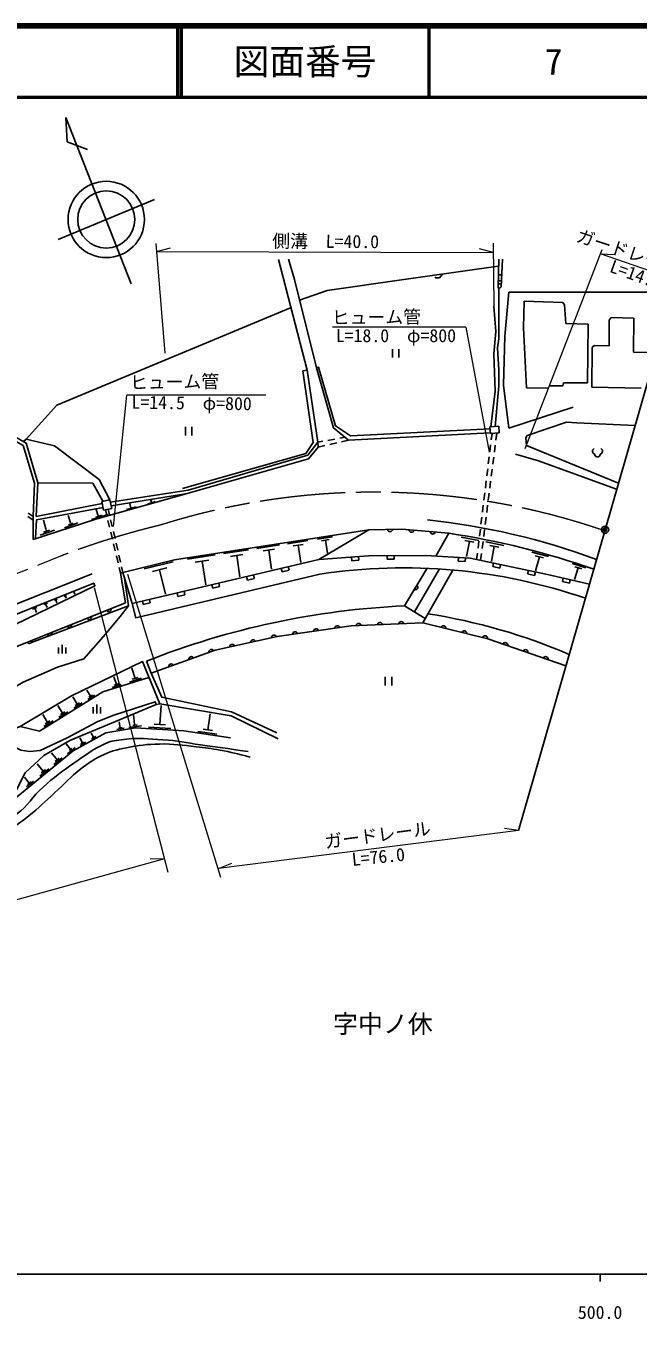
# Model space of a CAD drawing. Units: millimetres, scale not verified. Extents: x 40000 to 680000, y 20000 to 380000.
# Drawn here: x 487475 to 573338, y 198715 to 380000 of the extents above; entities that cross this region are included whole.
import ezdxf
from ezdxf.enums import TextEntityAlignment as Align

# ---------------------------------------------------------------- set-up
doc = ezdxf.new("R2010")
doc.units = ezdxf.units.MM
doc.header["$LTSCALE"] = 1000
doc.header["$PDMODE"] = 32
doc.header["$PDSIZE"] = 500
doc.linetypes.add('CHAIN', pattern=[18.5, 12, -1.5, 3.5, -1.5])
for name, color, linetype, lineweight in [('M-BGD', 7, 'Continuous', 25), ('M-BMK', 2, 'CHAIN', 13), ('M-BMK-SRVR', 3, 'Continuous', 25), ('M-STR-HTXT', 7, 'Continuous', 13), ('M-TTL', 2, 'Continuous', 140), ('M-TTL-BAND', 7, 'Continuous', 25), ('M-TTL-LINE', 7, 'Continuous', 50)]:
    doc.layers.add(name, color=color, linetype=linetype, lineweight=lineweight)
for name, color, linetype in [('M-BMK-HTXT', 7, 'Continuous'), ('M-OTRS', 6, 'Continuous'), ('M-TTL-TXT', 7, 'Continuous')]:
    doc.layers.add(name, color=color, linetype=linetype)
doc.styles.add('ＭＳ ゴシック', font='')
doc.styles.get('ＭＳ ゴシック').set_extended_font_data('MS Gothic')

msp = doc.modelspace()

# ---------------------------------------------------------------- linework, layer by layer
at = {"layer": 'M-BGD'}
for p, q in [((502228, 343844), (493059, 367176)), ((493059, 367176), (493276, 363738)), ((493276, 363738), (496127, 362653)), ((491993, 350073), (505496, 355650)), ((522885, 347232), (526904, 331742)), ((524325, 347317), (525171, 344438)), ((553704, 346301), (543459, 344862)), ((553789, 347317), (553704, 343338)), ((554297, 347317), (554127, 343422)), ((543459, 344862), (540496, 344438)), ((544814, 344777), (544983, 344692)), ((544983, 344692), (545491, 344692)), ((545491, 344692), (545915, 345200)), ((553704, 345116), (554212, 345116)), ((525171, 344438), (528219, 332077)), ((529743, 342914), (525849, 341560)), ((540496, 344438), (529743, 342914)), ((553704, 344269), (554127, 344269)), ((553704, 343846), (554127, 343846)), ((553704, 343338), (553789, 343168)), ((554127, 343422), (553789, 343168)), ((553789, 343168), (553789, 340205)), ((555228, 342660), (554635, 336480)), ((578288, 342688), (555228, 342660)), ((557345, 341390), (557260, 337665)), ((562763, 341221), (557345, 341390)), ((563017, 340882), (562763, 341221)), ((563187, 338258), (563017, 340882)), ((524579, 340459), (491813, 326828)), ((553111, 340713), (553365, 337157)), ((553789, 340205), (553789, 336141)), ((569537, 339104), (569283, 338766)), ((572754, 339020), (569537, 339104)), ((572669, 334278), (572754, 339020)), ((557260, 337665), (557175, 337580)), ((557260, 337665), (557683, 329283)), ((566319, 338173), (563187, 338258)), ((566235, 329960), (566319, 338173)), ((569283, 338766), (569283, 335125)), ((553365, 337157), (553111, 334024)), ((553789, 336141), (553619, 334871)), ((554635, 336480), (554466, 329622)), ((538877, 334704), (538877, 333504)), ((539777, 333504), (539777, 334704)), ((553111, 334024), (553281, 328775)), ((553619, 334871), (553789, 331738)), ((566912, 334871), (566827, 329368)), ((566997, 335040), (566912, 334871)), ((567251, 335210), (566997, 335040)), ((569283, 335125), (567251, 335210)), ((575846, 334197), (572669, 334278)), ((526331, 331666), (527757, 321615)), ((553789, 331738), (553789, 329537)), ((562763, 329537), (562848, 329960)), ((562848, 329960), (566235, 329960)), ((553281, 328775), (552687, 323805)), ((553789, 329537), (553294, 323848)), ((554466, 329622), (555228, 323610)), ((557683, 329283), (560731, 329198)), ((560901, 329537), (562763, 329537)), ((566827, 329368), (573770, 329198)), ((564203, 326574), (555228, 323610)), ((509849, 323802), (509849, 322602)), ((510749, 322602), (510749, 323802)), ((552610, 322962), (532718, 321934)), ((553783, 323882), (552552, 323796)), ((552552, 323796), (552618, 322860)), ((552618, 322860), (553848, 322946)), ((552850, 322877), (552739, 321967)), ((553511, 322923), (553385, 321925)), ((553848, 322946), (553783, 323882)), ((563271, 324457), (557768, 322594)), ((528417, 321637), (529131, 321771)), ((528455, 320939), (529418, 321164)), ((529819, 321901), (530802, 322087)), ((530100, 321323), (531074, 321550)), ((531490, 322217), (532204, 322352)), ((531755, 321709), (532718, 321934)), ((552654, 321272), (552533, 320279)), ((553297, 321230), (553172, 320238)), ((557768, 322594), (557599, 322256)), ((557599, 322256), (557683, 321155)), ((557683, 321155), (570577, 315877)), ((552448, 319585), (552327, 318592)), ((553084, 319544), (552958, 318552)), ((556159, 319970), (559377, 319038)), ((552242, 317897), (552121, 316904)), ((552871, 317857), (552745, 316865)), ((559377, 319038), (570299, 315059)), ((552036, 316210), (551915, 315217)), ((552657, 316171), (552532, 315179)), ((499428, 312743), (509849, 314392)), ((551830, 314522), (551709, 313529)), ((552444, 314484), (552319, 313492)), ((498110, 313333), (499241, 313584)), ((498386, 312091), (498110, 313333)), ((499517, 312342), (498386, 312091)), ((498823, 311364), (498635, 312146)), ((499206, 311459), (499025, 312233)), ((499241, 313584), (499517, 312342)), ((503002, 312577), (501600, 312207)), ((502199, 312449), (502046, 313029)), ((505072, 313239), (505008, 313519)), ((551624, 312835), (551503, 311842)), ((552231, 312798), (552105, 311805)), ((488512, 310700), (487746, 311226)), ((488513, 311217), (487807, 311700)), ((488513, 311217), (488507, 308013)), ((494743, 310339), (492894, 309637)), ((493716, 310330), (493410, 311352)), ((494108, 310301), (493439, 310053)), ((499003, 311510), (496672, 310784)), ((498130, 311427), (497270, 311147)), ((499221, 309711), (498987, 310683)), ((499591, 309803), (499364, 310777)), ((551418, 311147), (551297, 310155)), ((552017, 311111), (551892, 310119)), ((491490, 309317), (489493, 308629)), ((490783, 309317), (489970, 309030)), ((499618, 308058), (499384, 309030)), ((499977, 308148), (499750, 309122)), ((528378, 308058), (530491, 308385)), ((546808, 308866), (544957, 305668)), ((548501, 308346), (551004, 307858)), ((551212, 309460), (551091, 308467)), ((551804, 309424), (551679, 308432)), ((500015, 306405), (499781, 307377)), ((500362, 306492), (500135, 307466)), ((515207, 306018), (518714, 306561)), ((519876, 306741), (523036, 307231)), ((520739, 306389), (522320, 306634)), ((521529, 306512), (521946, 303825)), ((524185, 307408), (527025, 307848)), ((524961, 307092), (526381, 307312)), ((525671, 307202), (526045, 304787)), ((528955, 307823), (530011, 307986)), ((529483, 307904), (529761, 306108)), ((549054, 307848), (550305, 307605)), ((549679, 307727), (549265, 305599)), ((551006, 307772), (550885, 306780)), ((551591, 307738), (551465, 306746)), ((551992, 307666), (554482, 307181)), ((552541, 307171), (553787, 306929)), ((553164, 307050), (552752, 304933)), ((500412, 304752), (500178, 305724)), ((500748, 304836), (500521, 305810)), ((504063, 303898), (508112, 304857)), ((510148, 305235), (514031, 305836)), ((511209, 304802), (513150, 305103)), ((512179, 304953), (512691, 301652)), ((516165, 305628), (517919, 305899)), ((517042, 305764), (517504, 302782)), ((533141, 305524), (533179, 305025)), ((533179, 305025), (534176, 305101)), ((534176, 305101), (534138, 305600)), ((538134, 305722), (538137, 305222)), ((538137, 305222), (539137, 305228)), ((539137, 305228), (539134, 305728)), ((548125, 305471), (548094, 304972)), ((548094, 304972), (549092, 304910)), ((549092, 304910), (549123, 305409)), ((550800, 306085), (550689, 305175)), ((551378, 306051), (551251, 305053)), ((553051, 304685), (552948, 304196)), ((558428, 306236), (560755, 305601)), ((558915, 305728), (560078, 305411)), ((559496, 305569), (558957, 303591)), ((564083, 304634), (565992, 304006)), ((496786, 303171), (428988, 276210)), ((500764, 303289), (500576, 304071)), ((501087, 303381), (500906, 304155)), ((505219, 303530), (507244, 304010)), ((506231, 303770), (507046, 300328)), ((518430, 302795), (518544, 302308)), ((519517, 302537), (519403, 303023)), ((523297, 303938), (523412, 303451)), ((523412, 303451), (524385, 303679)), ((524385, 303679), (524271, 304166)), ((540588, 298703), (543730, 303962)), ((541992, 297852), (545478, 303867)), ((543132, 296322), (547371, 303721)), ((552948, 304196), (553927, 303990)), ((553927, 303990), (554030, 304480)), ((557944, 303658), (557842, 303169)), ((557842, 303169), (558820, 302964)), ((558820, 302964), (558923, 303453)), ((564943, 304034), (564409, 302411)), ((564466, 304191), (565420, 303877)), ((513562, 301652), (513676, 301165)), ((513676, 301165), (514650, 301394)), ((514650, 301394), (514535, 301881)), ((518544, 302308), (519517, 302537)), ((562829, 302593), (562718, 302106)), ((562718, 302106), (563693, 301883)), ((563693, 301883), (563804, 302371)), ((482415, 291512), (501468, 299141)), ((491473, 299466), (491877, 299629)), ((491675, 299547), (491837, 299144)), ((492850, 300019), (493164, 300145)), ((493007, 300082), (493133, 299768)), ((494134, 300535), (494364, 300628)), ((494249, 300581), (494342, 300351)), ((503827, 299366), (503941, 298880)), ((504914, 299108), (504800, 299595)), ((508694, 300509), (508809, 300022)), ((508809, 300022), (509782, 300251)), ((509782, 300251), (509668, 300738)), ((501888, 298711), (488279, 293581)), ((488415, 298238), (489018, 298480)), ((488717, 298359), (488959, 297756)), ((489998, 298874), (490497, 299074)), ((490248, 298974), (490448, 298474)), ((503941, 298880), (504914, 299108)), ((540588, 298703), (543488, 296945)), ((492066, 292007), (492066, 292882)), ((492566, 292007), (492566, 293257)), ((493066, 292007), (493066, 292882)), ((505066, 289258), (504415, 290967)), ((500167, 287663), (499833, 288745)), ((503701, 288542), (502021, 288025)), ((502783, 288536), (502344, 289963)), ((503203, 288665), (502364, 288406)), ((537884, 288747), (537884, 287547)), ((538784, 287547), (538784, 288747)), ((496559, 286040), (496028, 286896)), ((500862, 287668), (499589, 287276)), ((500485, 287761), (499849, 287565)), ((492630, 283656), (491973, 284718)), ((494684, 284918), (494052, 285937)), ((495394, 285110), (494196, 284367)), ((494983, 285104), (494384, 284732)), ((497156, 286201), (496149, 285577)), ((496811, 286196), (496307, 285884)), ((497437, 283621), (497437, 284871)), ((506278, 282072), (506443, 284752)), ((490527, 282363), (489846, 283462)), ((493370, 283856), (492122, 283082)), ((492942, 283850), (492318, 283463)), ((496937, 283621), (496937, 284496)), ((497937, 283621), (497937, 284496)), ((502727, 282090), (502574, 283490)), ((513000, 281304), (513336, 283575)), ((491294, 282569), (490001, 281768)), ((490851, 282563), (490204, 282162)), ((501241, 281538), (500233, 281365)), ((500963, 281646), (500459, 281559)), ((500711, 281603), (500564, 282460)), ((503673, 281880), (501905, 281660)), ((502488, 281928), (503062, 282004)), ((507825, 281502), (504673, 281696)), ((507066, 282023), (505490, 282120)), ((514277, 280707), (511606, 281101)), ((513668, 281206), (512333, 281403)), ((493706, 278658), (493124, 279363)), ((495411, 279489), (495032, 280185)), ((495888, 279590), (495069, 279143)), ((495616, 279601), (495207, 279377)), ((496956, 280299), (496653, 280854)), ((497335, 280379), (496683, 280023)), ((497119, 280388), (496792, 280210)), ((491857, 277099), (491054, 278079)), ((492575, 277398), (491421, 276454)), ((494374, 278829), (493294, 277978)), ((493931, 278721), (493587, 278437)), ((489920, 275532), (489067, 276575)), ((490684, 275850), (489458, 274847)), ((490227, 275783), (489614, 275281)), ((492145, 277335), (491568, 276863)), ((487951, 273857), (487276, 274681)), ((488555, 274108), (487585, 273314)), ((488194, 274055), (487709, 273658))]:
    msp.add_line(p, q, dxfattribs=at)
for points in [[(481790, 333173), (481231, 333130), (481561, 327670), (485459, 322095), (487107, 321163), (488684, 315889), (488513, 311217)], [(498175, 313042), (488938, 311236), (489153, 315966), (487505, 321512), (485742, 322544), (482048, 327799), (481790, 333173)], [(532718, 321934), (530610, 323647), (528219, 332077), (528519, 332162), (530910, 323919), (533021, 322533), (552571, 323532)], [(528417, 321637), (526904, 331742), (526331, 331666)], [(487148, 321721), (487518, 322057), (491813, 326828)], [(563271, 324457), (564753, 324346), (572907, 323979)], [(499241, 313584), (497751, 316424), (491495, 321133), (487518, 322057)], [(499317, 313242), (510229, 314908), (526998, 319831), (528417, 321637), (528455, 320939), (527118, 319296), (510073, 314456)], [(527757, 321615), (526738, 320067), (509463, 315147)], [(489153, 315966), (496855, 315920), (498292, 313373)], [(488507, 308013), (497303, 310844), (510073, 314456)], [(488845, 308122), (488948, 310749), (498299, 312482)], [(497602, 311344), (497576, 311440), (497315, 312185)], [(505601, 313316), (505416, 313233), (504575, 312997)], [(490343, 309298), (490267, 309499), (489942, 310702)], [(528564, 305174), (535564, 309373), (508332, 305156), (501087, 303381), (502366, 299024)], [(535564, 309373), (540204, 309428), (546808, 308866)], [(502366, 299024), (528564, 305174), (535529, 305706), (543559, 305754), (549799, 305367), (560634, 303094), (566514, 301752)], [(501468, 299141), (500764, 303289), (501087, 303381)], [(528723, 303162), (502897, 297031), (502366, 299024)], [(407637, 249896), (416500, 256575), (418198, 261283), (420907, 263842), (423895, 264981), (429076, 265991), (435870, 269711), (442153, 273462), (447344, 276042), (451537, 277332), (457277, 278718), (466757, 281201), (474078, 282814), (480753, 284265), (487105, 288006), (491910, 290102), (495619, 291295), (498338, 294337), (500682, 297196), (501888, 298711), (501324, 302572)], [(563221, 290301), (552258, 294097), (543132, 296322), (533095, 295895), (522711, 294411), (514004, 292477), (505066, 289258)], [(522844, 280053), (516266, 283278), (506248, 284987), (503818, 290899), (493865, 286067), (486657, 281810), (489382, 281149), (498282, 286664), (504741, 288654)], [(505066, 289258), (506527, 285890), (516298, 283858), (522651, 280891)], [(486657, 281810), (484194, 280787), (482098, 280889), (486782, 278479), (487967, 278294), (489470, 278434), (493270, 280184), (497570, 282477), (499820, 283366), (505629, 285253), (505734, 284880), (506248, 284987)], [(505734, 284880), (499476, 282233), (493650, 279830), (490010, 277723), (487372, 275273), (486173, 272922), (485819, 271610)], [(485819, 271610), (494096, 278384), (498707, 280900), (502835, 281609), (509639, 281190), (516185, 280222)]]:
    msp.add_lwpolyline(points, dxfattribs=at)
msp.add_lwpolyline([(479464, 292958), (497170, 301493), (496998, 301901), (478762, 294576)], close=True, dxfattribs=at)
for radius in [5351, 4000]:
    msp.add_circle((498750, 352860), radius, dxfattribs=at)
for centre, radius, start, end in [((567360, 320367), 419, 113.44836, 257.2818), ((567641, 319935), 374, 176.52859, 3.47141), ((567922, 320367), 419, 282.7182, 66.55164), ((534232, 216654), 94565, 69.40344, 84.20718), ((538564, 309463), 354, 189.48232, 351.8875), ((541564, 309367), 354, 183.93187, 346.33705), ((544553, 309113), 354, 183.93187, 346.33705), ((530487, 199233), 110842, 70.70268, 81.53259), ((540384, 225523), 78509, 71.003, 98.54149), ((542080, 301306), 354, 247.94236, 50.34754), ((499105, 298253), 354, 210.61811, 13.02328), ((545751, 186122), 112700, 92.62567, 111.51694), ((531359, 216870), 81675, 66.69275, 81.19965), ((493535, 296023), 354, 210.61811, 13.02328), ((496320, 297138), 354, 210.61811, 13.02328), ((531163, 295564), 354, 16.92751, 179.33269), ((534137, 295885), 354, 11.23504, 173.64021), ((537134, 296013), 354, 11.23504, 173.64021), ((540131, 296140), 354, 11.23504, 173.64021), ((546028, 295560), 354, 355.09511, 157.50029), ((487965, 293793), 354, 210.61811, 13.02328), ((490750, 294908), 354, 210.61811, 13.02328), ((519335, 293606), 354, 21.32622, 183.7314), ((522264, 294257), 354, 21.32622, 183.7314), ((525223, 294716), 354, 16.92751, 179.33269), ((528193, 295140), 354, 16.92751, 179.33269), ((548943, 294849), 354, 355.09511, 157.50029), ((551858, 294139), 354, 355.09511, 157.50029), ((513504, 292239), 354, 28.60144, 191.00662), ((516407, 292955), 354, 21.32622, 183.7314), ((554698, 293195), 354, 349.70059, 152.10577), ((557533, 292213), 354, 349.70059, 152.10577), ((507859, 290206), 354, 28.60144, 191.00662), ((510682, 291223), 354, 28.60144, 191.00662), ((560368, 291232), 354, 349.70059, 152.10577)]:
    msp.add_arc(centre, radius, start, end, dxfattribs=at)
for points, knots in [([(427216, 249089), (428682, 248985), (429193, 249009), (430455, 249105), (432745, 249280), (433965, 249856), (436162, 250524), (439510, 251542), (441370, 252194), (444579, 253588), (446553, 254445), (447545, 255169), (449513, 256039), (451282, 256820), (452341, 257096), (454124, 257844), (456735, 258940), (458322, 259318), (460767, 260747), (461714, 261300), (462166, 261734), (463089, 262327), (464689, 263354), (465572, 263983), (467314, 264745), (468581, 265300), (469407, 265278), (470764, 265552), (472762, 265954), (473905, 266044), (475924, 266325), (477118, 266492), (477794, 266536), (478987, 266712), (480188, 266890), (480901, 266839), (482051, 267228), (483791, 267818), (484694, 268403), (486178, 269486), (487855, 270709), (488337, 271910), (489887, 273291), (491482, 274713), (492448, 275434), (494208, 276645), (495849, 277774), (496710, 278542), (498529, 279353), (499518, 279795), (500155, 279847), (501229, 279988), (503343, 280265), (504559, 280054), (506688, 279934), (508769, 279816), (509911, 279506), (511976, 279224), (514585, 278868), (515404, 278750), (518651, 278289)], [0, 0, 0, 0, 1, 1, 1, 2, 2, 2, 3, 3, 3, 4, 4, 4, 5, 5, 5, 6, 6, 6, 7, 7, 7, 8, 8, 8, 9, 9, 9, 10, 10, 10, 11, 11, 11, 12, 12, 12, 13, 13, 13, 14, 14, 14, 15, 15, 15, 16, 16, 16, 17, 17, 17, 18, 18, 18, 19, 19, 19, 20, 20, 20, 20]), ([(518944, 277481), (516959, 278006), (516394, 278169), (514730, 278470), (513417, 278707), (512676, 278818), (511348, 278957), (509355, 279165), (508235, 279378), (506231, 279330), (504413, 279286), (503384, 279181), (501602, 278814), (500139, 278512), (499307, 278289), (497962, 277638), (496803, 277077), (496212, 276637), (495196, 275847), (493657, 274651), (492949, 273797), (491501, 272493), (490096, 271227), (489393, 270416), (487890, 269268), (486587, 268274), (485884, 267617), (484375, 266979), (482886, 266349), (481935, 266327), (480344, 266044), (478583, 265730), (477557, 265817), (475797, 265495), (474228, 265209), (473374, 264931), (471831, 264528), (470364, 264145), (469493, 264069), (468090, 263496), (466025, 262652), (465015, 261864), (463027, 260852), (461616, 260133), (460820, 259743), (459383, 259078), (456629, 257804), (455018, 257242), (452256, 255982), (449422, 254690), (447905, 253813), (445065, 252532), (443300, 251735), (442313, 251274), (440486, 250629), (437783, 249676), (436163, 249477), (433359, 248884), (431800, 248554), (430940, 248176), (429346, 248139), (428819, 248127), (428613, 248112), (427996, 248162)], [0, 0, 0, 0, 1, 1, 1, 2, 2, 2, 3, 3, 3, 4, 4, 4, 5, 5, 5, 6, 6, 6, 7, 7, 7, 8, 8, 8, 9, 9, 9, 10, 10, 10, 11, 11, 11, 12, 12, 12, 13, 13, 13, 14, 14, 14, 15, 15, 15, 16, 16, 16, 17, 17, 17, 18, 18, 18, 19, 19, 19, 20, 20, 20, 21, 21, 21, 21])]:
    msp.add_open_spline(points, degree=3, knots=knots, dxfattribs=at)
at = {"layer": 'M-BMK'}
msp.add_line((471914, 297658), (492401, 305692), dxfattribs=at)
for centre, radius, start, end in [((536267, 215152), 99477, 71.00105, 107.5187), ((532077, 202509), 110548, 103.47204, 111.03263)]:
    msp.add_arc(centre, radius, start, end, dxfattribs=at)
at = {"layer": 'M-BMK-SRVR'}
for p, q in [((579000, 345164), (568705, 309369)), ((568705, 309369), (556583, 267222))]:
    msp.add_line(p, q, dxfattribs=at)
msp.add_circle((568705, 309369), 500, dxfattribs=at)
msp.add_point((568705, 309369), dxfattribs=at)
at = {"layer": 'M-OTRS'}
msp.add_point((568705, 309369), dxfattribs=at)
at = {"layer": 'M-STR-HTXT'}
for p, q in [((505724, 349476), (506968, 334109)), ((505812, 348392), (507746, 348902)), ((505812, 348392), (553006, 348221)), ((553006, 348221), (551076, 348746)), ((552987, 349528), (553111, 340713)), ((568256, 348600), (557429, 320732)), ((578757, 344319), (568038, 348039)), ((568038, 348039), (570036, 347960)), ((549184, 337784), (530489, 337769)), ((549184, 337784), (552434, 320224)), ((499749, 309837), (501629, 328253)), ((521136, 328253), (501629, 328253)), ((501719, 303121), (514774, 260656)), ((497062, 301258), (507391, 261380)), ((556583, 267222), (514503, 261888)), ((556583, 267222), (554601, 267493)), ((506922, 263222), (436338, 243663)), ((506922, 263222), (504922, 263205)), ((514503, 261888), (516355, 262645))]:
    msp.add_line(p, q, dxfattribs=at)
at = {"layer": 'M-TTL'}
msp.add_line((680000, 380000), (40000, 380000), dxfattribs=at)
at = {"layer": 'M-TTL-BAND'}
for p, q in [((40000, 205000), (579000, 205000)), ((568000, 205000), (568000, 204000))]:
    msp.add_line(p, q, dxfattribs=at)
at = {"layer": 'M-TTL-LINE'}
for p, q in [((508747, 380000), (508747, 370000)), ((509247, 380000), (509247, 370000)), ((543997, 380000), (543997, 370000)), ((40000, 370000), (680000, 370000))]:
    msp.add_line(p, q, dxfattribs=at)

# ---------------------------------------------------------------- texts
at = {"layer": 'M-BMK-HTXT', "style": 'ＭＳ ゴシック'}
msp.add_text('字中ノ休', height=2566, dxfattribs=at).set_placement((530543, 238052), align=Align.BOTTOM_LEFT)
at = {"layer": 'M-STR-HTXT', "style": 'ＭＳ ゴシック'}
for s, rotation, p in [('側溝\u3000L=40.0', 359.61, (522017, 348389)), ('ガードレール', 341.643, (564338, 349303)), ('L=14.0', 340.305, (569012, 345028)), ('ヒューム管', 0.676, (530395, 337625)), ('ヒューム管', 0.864, (502095, 328539)), ('L=14.5\u3000φ=800', 359.174, (502273, 325804)), ('ガードレール', 7.464, (529554, 264150)), ('L=76.0', 5.752, (533327, 261687))]:
    msp.add_text(s, height=1833, rotation=rotation, dxfattribs=at).set_placement(p, align=Align.BOTTOM_LEFT)
msp.add_text('L=18.0\u3000φ=800', height=1833, dxfattribs=at).set_placement((530938, 335114), align=Align.BOTTOM_LEFT)
at = {"layer": 'M-TTL-BAND', "style": 'ＭＳ ゴシック'}
msp.add_text('500.0', height=1833, dxfattribs=at).set_placement((568000, 198195), align=Align.BOTTOM_CENTER)
at = {"layer": 'M-TTL-TXT', "style": 'ＭＳ ゴシック'}
for s, p in [('図面番号', (526622, 375000)), ('7', (561497, 375000))]:
    msp.add_text(s, height=3666, dxfattribs=at).set_placement(p, align=Align.MIDDLE_CENTER)

doc.saveas('drawing.dxf')
